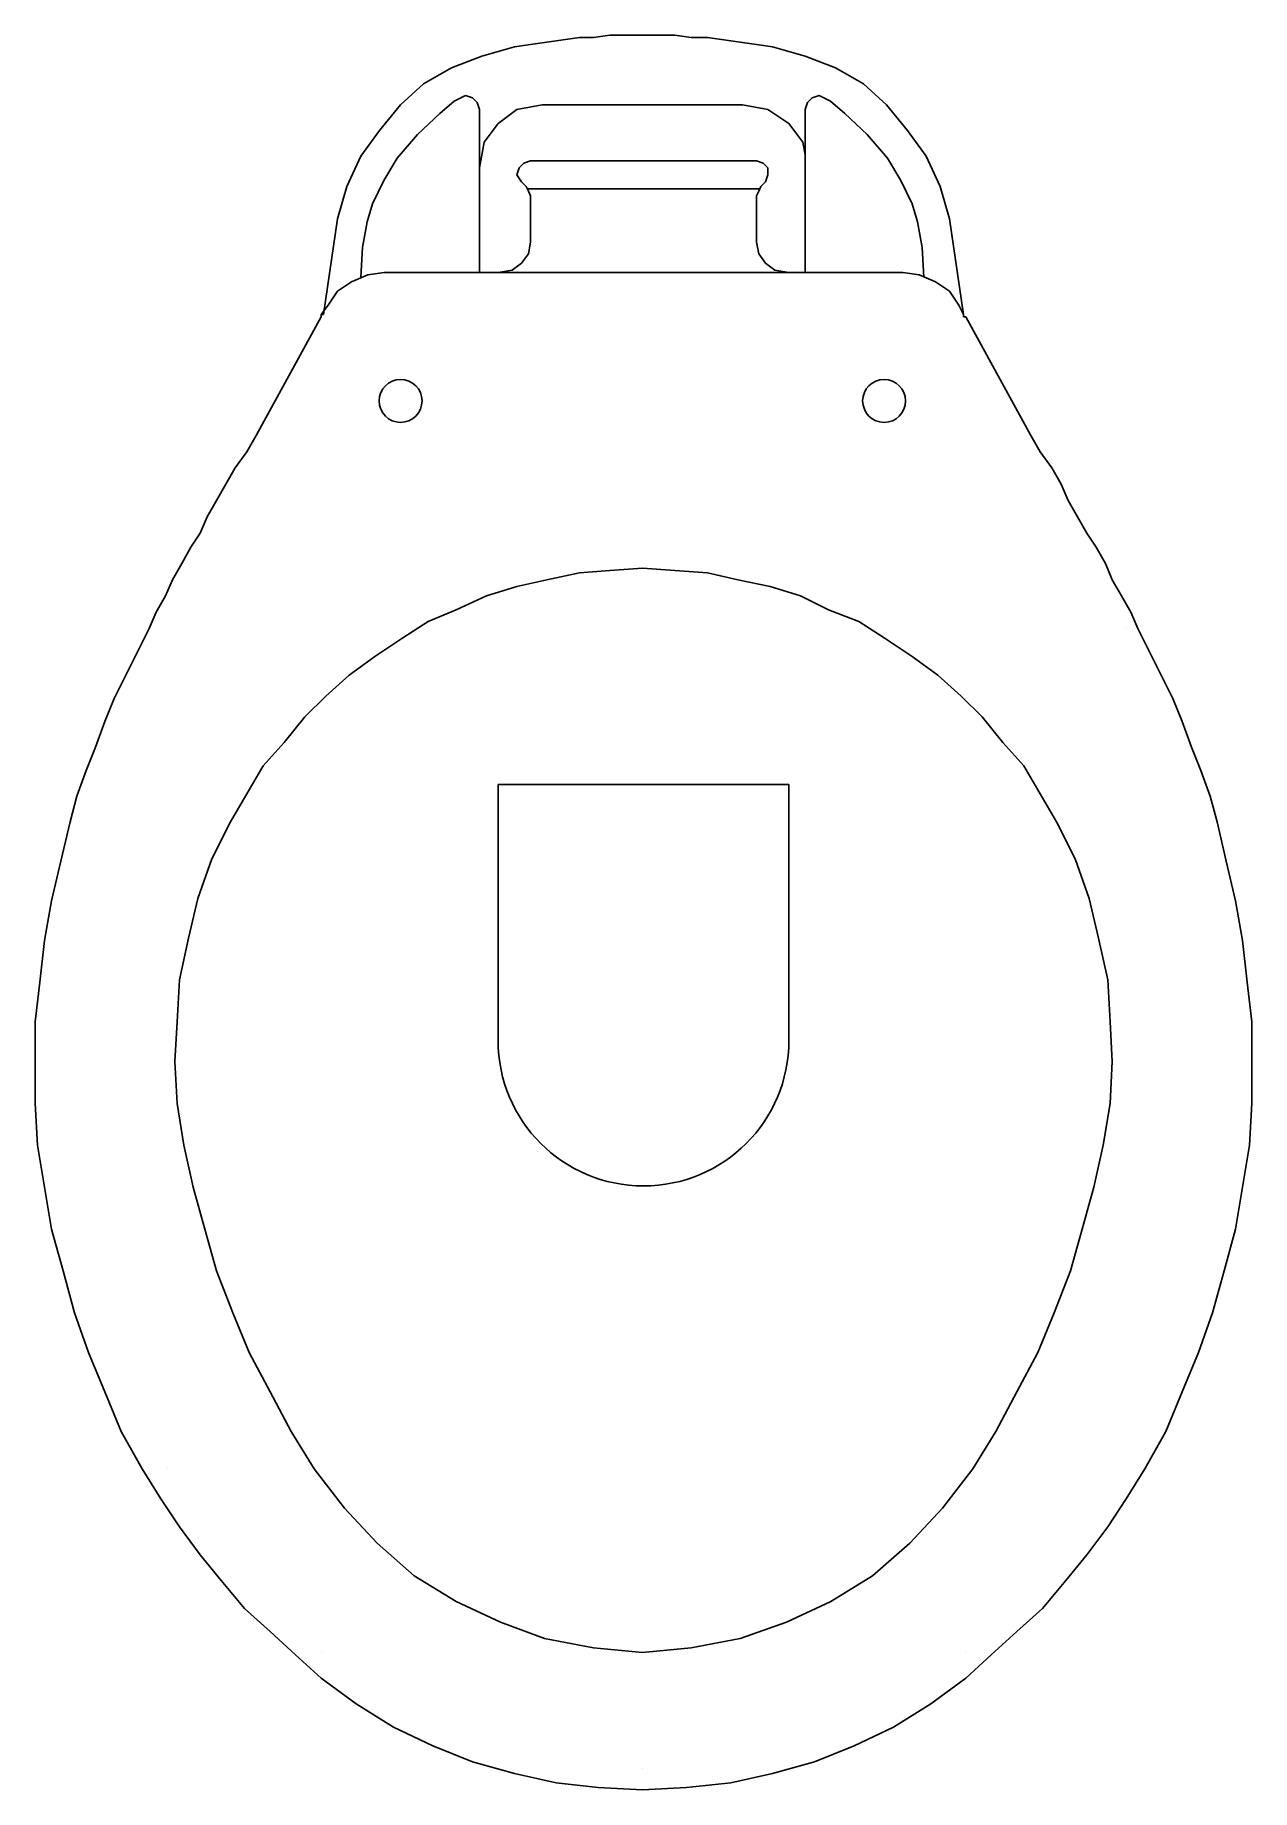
# Model space of a CAD drawing. Extents: x -26.092 to -25.711, y 26.21 to 26.76.
import ezdxf

# ---------------------------------------------------------------- set-up
doc = ezdxf.new("R2010")
doc.units = 0
doc.layers.get('0').update_dxf_attribs({"linetype": 'CONTINUOUS'})

msp = doc.modelspace()

# ---------------------------------------------------------------- linework, layer by layer
at = {"color": 0}
for p, q in [((-25.93184, 26.75779), (-25.93695, 26.75706)), ((-25.92673, 26.75852), (-25.93184, 26.75779)), ((-25.92163, 26.75924), (-25.92673, 26.75852)), ((-25.91725, 26.75924), (-25.92163, 26.75924)), ((-25.91214, 26.75997), (-25.91725, 26.75924)), ((-25.90704, 26.75997), (-25.91214, 26.75997)), ((-25.90193, 26.75997), (-25.90704, 26.75997)), ((-25.89683, 26.75997), (-25.90193, 26.75997)), ((-25.90193, 26.75997), (-25.90193, 26.75997)), ((-25.89172, 26.75997), (-25.89683, 26.75997)), ((-25.88661, 26.75924), (-25.89172, 26.75997)), ((-25.88151, 26.75924), (-25.88661, 26.75924)), ((-25.8764, 26.75852), (-25.88151, 26.75924)), ((-25.8713, 26.75779), (-25.8764, 26.75852)), ((-25.86619, 26.75706), (-25.8713, 26.75779)), ((-25.95226, 26.75341), (-25.96175, 26.74976)), ((-25.94205, 26.75633), (-25.95226, 26.75341)), ((-25.93695, 26.75706), (-25.94205, 26.75633)), ((-25.94205, 26.75633), (-25.94205, 26.75633)), ((-25.86108, 26.75633), (-25.86619, 26.75706)), ((-25.85087, 26.75341), (-25.86108, 26.75633)), ((-25.86108, 26.75633), (-25.86108, 26.75633)), ((-25.84139, 26.74976), (-25.85087, 26.75341)), ((-25.96175, 26.74976), (-25.9705, 26.74466)), ((-25.83264, 26.74466), (-25.84139, 26.74976)), ((-25.9705, 26.74466), (-25.97779, 26.73809)), ((-25.95737, 26.74101), (-25.9609, 26.73927)), ((-25.95518, 26.74028), (-25.95737, 26.74101)), ((-25.84868, 26.74028), (-25.84649, 26.74101)), ((-25.84649, 26.74101), (-25.84296, 26.73927)), ((-25.82534, 26.73809), (-25.83264, 26.74466)), ((-25.97779, 26.73809), (-25.98436, 26.73007)), ((-25.9609, 26.73927), (-25.96546, 26.73542)), ((-25.9609, 26.73927), (-25.9609, 26.73927)), ((-25.95372, 26.73882), (-25.95518, 26.74028)), ((-25.95299, 26.73663), (-25.95372, 26.73882)), ((-25.95299, 26.7184), (-25.95299, 26.73663)), ((-25.95299, 26.73663), (-25.95299, 26.73663)), ((-25.94132, 26.73663), (-25.94716, 26.73226)), ((-25.9333, 26.73809), (-25.94132, 26.73663)), ((-25.9333, 26.73809), (-25.9333, 26.73809)), ((-25.90193, 26.73809), (-25.9333, 26.73809)), ((-25.87057, 26.73809), (-25.90193, 26.73809)), ((-25.86254, 26.73663), (-25.87057, 26.73809)), ((-25.85598, 26.73226), (-25.86254, 26.73663)), ((-25.85087, 26.73663), (-25.85014, 26.73882)), ((-25.85087, 26.7184), (-25.85087, 26.73663)), ((-25.85087, 26.73663), (-25.85087, 26.73663)), ((-25.85014, 26.73882), (-25.84868, 26.74028)), ((-25.84296, 26.73927), (-25.84296, 26.73927)), ((-25.84296, 26.73927), (-25.8384, 26.73542)), ((-25.81878, 26.73007), (-25.82534, 26.73809)), ((-25.98436, 26.73007), (-25.99019, 26.72204)), ((-25.96546, 26.73542), (-25.97247, 26.72877)), ((-25.94716, 26.73226), (-25.95153, 26.72642)), ((-25.8516, 26.72642), (-25.85598, 26.73226)), ((-25.8384, 26.73542), (-25.8314, 26.72877)), ((-25.81294, 26.72204), (-25.81878, 26.73007)), ((-25.97247, 26.72877), (-25.97878, 26.72142)), ((-25.95153, 26.72642), (-25.95299, 26.7184)), ((-25.85087, 26.72241), (-25.8516, 26.72642)), ((-25.8314, 26.72877), (-25.82509, 26.72142)), ((-25.99019, 26.72204), (-25.99457, 26.71256)), ((-25.97878, 26.72142), (-25.98298, 26.71442)), ((-25.93913, 26.71986), (-25.94059, 26.7184)), ((-25.93695, 26.72058), (-25.93913, 26.71986)), ((-25.90193, 26.72058), (-25.93695, 26.72058)), ((-25.93695, 26.72058), (-25.93695, 26.72058)), ((-25.86619, 26.72058), (-25.90193, 26.72058)), ((-25.864, 26.71986), (-25.86619, 26.72058)), ((-25.86254, 26.7184), (-25.864, 26.71986)), ((-25.82509, 26.72142), (-25.82088, 26.71442)), ((-25.80856, 26.71256), (-25.81294, 26.72204)), ((-25.98298, 26.71442), (-25.98648, 26.70706)), ((-25.95299, 26.68557), (-25.95299, 26.7184)), ((-25.94059, 26.7184), (-25.94132, 26.71621)), ((-25.94132, 26.71621), (-25.93986, 26.71402)), ((-25.93986, 26.71402), (-25.9384, 26.71256)), ((-25.93986, 26.71402), (-25.93986, 26.71402)), ((-25.86473, 26.71256), (-25.86327, 26.71402)), ((-25.86327, 26.71402), (-25.86254, 26.71621)), ((-25.86327, 26.71402), (-25.86327, 26.71402)), ((-25.86254, 26.71621), (-25.86254, 26.7184)), ((-25.85087, 26.68557), (-25.85087, 26.7184)), ((-25.82088, 26.71442), (-25.81738, 26.70706)), ((-25.99457, 26.71256), (-25.99749, 26.70235)), ((-25.9384, 26.71256), (-25.93767, 26.7111)), ((-25.90193, 26.71183), (-25.93804, 26.71183)), ((-25.93767, 26.7111), (-25.93695, 26.70964)), ((-25.93695, 26.70964), (-25.93695, 26.70818)), ((-25.93695, 26.70818), (-25.93695, 26.69505)), ((-25.8651, 26.71183), (-25.90193, 26.71183)), ((-25.86619, 26.70964), (-25.86546, 26.7111)), ((-25.86619, 26.70818), (-25.86619, 26.70964)), ((-25.86619, 26.69505), (-25.86619, 26.70818)), ((-25.86619, 26.70818), (-25.86619, 26.70818)), ((-25.86546, 26.7111), (-25.86473, 26.71256)), ((-25.80565, 26.70235), (-25.80856, 26.71256)), ((-25.98648, 26.70706), (-25.98824, 26.70146)), ((-25.81738, 26.70706), (-25.81563, 26.70146)), ((-25.99749, 26.70235), (-26.00187, 26.67244)), ((-25.98824, 26.70146), (-25.98964, 26.69341)), ((-25.81563, 26.70146), (-25.81423, 26.69341)), ((-25.80565, 26.70235), (-25.80565, 26.70235)), ((-25.80127, 26.67244), (-25.80565, 26.70235)), ((-25.98964, 26.69341), (-25.99019, 26.68411)), ((-25.93695, 26.69505), (-25.93767, 26.69141)), ((-25.93695, 26.69505), (-25.93695, 26.69505)), ((-25.86546, 26.69141), (-25.86619, 26.69505)), ((-25.81423, 26.69341), (-25.81367, 26.68411)), ((-25.94278, 26.6863), (-25.94716, 26.68557)), ((-25.93986, 26.68849), (-25.94278, 26.6863)), ((-25.93767, 26.69141), (-25.93986, 26.68849)), ((-25.86327, 26.68849), (-25.86546, 26.69141)), ((-25.86035, 26.6863), (-25.86327, 26.68849)), ((-25.85598, 26.68557), (-25.86035, 26.6863)), ((-25.99749, 26.67974), (-25.99311, 26.68265)), ((-25.99311, 26.68265), (-25.98801, 26.68484)), ((-25.98801, 26.68484), (-25.9829, 26.68557)), ((-25.9829, 26.68557), (-25.94716, 26.68557)), ((-25.94716, 26.68557), (-25.90193, 26.68557)), ((-25.85598, 26.68557), (-25.90193, 26.68557)), ((-25.85598, 26.68557), (-25.85598, 26.68557)), ((-25.85598, 26.68557), (-25.82023, 26.68557)), ((-25.82023, 26.68557), (-25.81513, 26.68484)), ((-25.82023, 26.68557), (-25.82023, 26.68557)), ((-25.81513, 26.68484), (-25.81002, 26.68265)), ((-25.81002, 26.68265), (-25.80565, 26.67974)), ((-26.0026, 26.67244), (-26.00041, 26.67536)), ((-26.00041, 26.67536), (-25.99749, 26.67974)), ((-26.00041, 26.67536), (-26.00041, 26.67536)), ((-25.80565, 26.67974), (-25.80273, 26.67536)), ((-25.80273, 26.67536), (-25.80127, 26.67244)), ((-26.02302, 26.63451), (-26.0026, 26.67171)), ((-26.00187, 26.67244), (-26.0026, 26.67244)), ((-26.0026, 26.67171), (-26.0026, 26.67244)), ((-26.0026, 26.67171), (-26.0026, 26.67171)), ((-26.0026, 26.67171), (-26.0026, 26.67171)), ((-26.0026, 26.67171), (-26.0026, 26.67171)), ((-26.0026, 26.67171), (-26.0026, 26.67171)), ((-26.00187, 26.67244), (-26.00187, 26.67244)), ((-26.00187, 26.67244), (-26.00187, 26.67244)), ((-26.00187, 26.67244), (-26.00187, 26.67244)), ((-26.00187, 26.67244), (-26.00187, 26.67244)), ((-25.80127, 26.67244), (-25.80127, 26.67244)), ((-25.80127, 26.67244), (-25.80127, 26.67244)), ((-25.80127, 26.67244), (-25.80127, 26.67244)), ((-25.80127, 26.67244), (-25.80127, 26.67244)), ((-25.80127, 26.67244), (-25.80127, 26.67244)), ((-25.80127, 26.67244), (-25.80127, 26.67244)), ((-25.80127, 26.67244), (-25.80127, 26.67171)), ((-25.80127, 26.67171), (-25.80127, 26.67171)), ((-25.80127, 26.67171), (-25.80127, 26.67171)), ((-25.80127, 26.67171), (-25.80054, 26.67171)), ((-25.80054, 26.67171), (-25.78012, 26.63451)), ((-26.02594, 26.6294), (-26.02302, 26.63451)), ((-25.78012, 26.63451), (-25.7772, 26.6294)), ((-25.78012, 26.63451), (-25.78012, 26.63451)), ((-26.02958, 26.6243), (-26.02594, 26.6294)), ((-25.7772, 26.6294), (-25.77355, 26.6243)), ((-26.0325, 26.61919), (-26.02958, 26.6243)), ((-25.77355, 26.6243), (-25.77063, 26.61919)), ((-26.03542, 26.61409), (-26.0325, 26.61919)), ((-25.77063, 26.61919), (-25.76844, 26.61409)), ((-26.04053, 26.60387), (-26.03834, 26.60898)), ((-26.03834, 26.60898), (-26.03542, 26.61409)), ((-26.03542, 26.61409), (-26.03542, 26.61409)), ((-25.76917, 26.61409), (-25.76917, 26.61409)), ((-25.76844, 26.61409), (-25.76553, 26.60898)), ((-25.76844, 26.61409), (-25.76844, 26.61409)), ((-25.76553, 26.60898), (-25.76261, 26.60387)), ((-26.04344, 26.5995), (-26.04053, 26.60387)), ((-25.76261, 26.60387), (-25.75969, 26.5995)), ((-26.04636, 26.59439), (-26.04344, 26.5995)), ((-25.75969, 26.5995), (-25.75677, 26.59439)), ((-26.04928, 26.58928), (-26.04636, 26.59439)), ((-25.91214, 26.5922), (-25.90193, 26.59293)), ((-25.90193, 26.59293), (-25.90193, 26.59293)), ((-25.90193, 26.59293), (-25.89172, 26.5922)), ((-25.75677, 26.59439), (-25.75458, 26.58928)), ((-26.05147, 26.58418), (-26.04928, 26.58928)), ((-25.9508, 26.58418), (-25.94132, 26.5871)), ((-25.94132, 26.5871), (-25.93184, 26.58928)), ((-25.93184, 26.58928), (-25.92163, 26.59147)), ((-25.92163, 26.59147), (-25.91214, 26.5922)), ((-25.89172, 26.5922), (-25.88151, 26.59147)), ((-25.88151, 26.59147), (-25.87203, 26.58928)), ((-25.87203, 26.58928), (-25.86181, 26.5871)), ((-25.86181, 26.5871), (-25.85233, 26.58418)), ((-25.75458, 26.58928), (-25.75167, 26.58418)), ((-26.05439, 26.57907), (-26.05147, 26.58418)), ((-25.96029, 26.5798), (-25.9508, 26.58418)), ((-25.85233, 26.58418), (-25.84358, 26.5798)), ((-25.75167, 26.58418), (-25.74875, 26.57907)), ((-26.05657, 26.57397), (-26.05439, 26.57907)), ((-25.97706, 26.57105), (-25.96904, 26.57616)), ((-25.96904, 26.57616), (-25.96029, 26.5798)), ((-25.84358, 26.5798), (-25.83409, 26.57616)), ((-25.83409, 26.57616), (-25.82607, 26.57105)), ((-25.74875, 26.57907), (-25.74656, 26.57397)), ((-26.06022, 26.56667), (-26.05657, 26.57397)), ((-26.05657, 26.57397), (-26.05657, 26.57397)), ((-25.98582, 26.56521), (-25.97706, 26.57105)), ((-25.82607, 26.57105), (-25.81732, 26.56521)), ((-25.75021, 26.57397), (-25.75021, 26.57397)), ((-25.74656, 26.57397), (-25.74291, 26.56667)), ((-25.74656, 26.57397), (-25.74656, 26.57397)), ((-26.06387, 26.55938), (-26.06022, 26.56667)), ((-25.99384, 26.55938), (-25.98582, 26.56521)), ((-25.81732, 26.56521), (-25.80929, 26.55938)), ((-25.74291, 26.56667), (-25.73927, 26.55938)), ((-26.06752, 26.55208), (-26.06387, 26.55938)), ((-26.00114, 26.55281), (-25.99384, 26.55938)), ((-25.80929, 26.55938), (-25.802, 26.55281)), ((-25.73927, 26.55938), (-25.73562, 26.55208)), ((-26.07043, 26.54479), (-26.06752, 26.55208)), ((-26.0077, 26.54625), (-26.00114, 26.55281)), ((-25.802, 26.55281), (-25.79543, 26.54625)), ((-25.73562, 26.55208), (-25.7327, 26.54479)), ((-26.07335, 26.53677), (-26.07043, 26.54479)), ((-26.01427, 26.53822), (-26.0077, 26.54625)), ((-25.79543, 26.54625), (-25.78887, 26.53822)), ((-25.7327, 26.54479), (-25.72978, 26.53677)), ((-26.02083, 26.53093), (-26.01427, 26.53822)), ((-25.78887, 26.53822), (-25.7823, 26.53093)), ((-26.07627, 26.52947), (-26.07335, 26.53677)), ((-25.72978, 26.53677), (-25.72687, 26.52947)), ((-26.07919, 26.52145), (-26.07627, 26.52947)), ((-26.02594, 26.52218), (-26.02083, 26.53093)), ((-25.7823, 26.53093), (-25.7772, 26.52218)), ((-25.72687, 26.52947), (-25.72395, 26.52145)), ((-26.08137, 26.51342), (-26.07919, 26.52145)), ((-26.03104, 26.51342), (-26.02594, 26.52218)), ((-25.94716, 26.52509), (-25.90193, 26.52509)), ((-25.94716, 26.44486), (-25.94716, 26.52509)), ((-25.85598, 26.52509), (-25.90193, 26.52509)), ((-25.85598, 26.44486), (-25.85598, 26.52509)), ((-25.7772, 26.52218), (-25.77209, 26.51342)), ((-25.72395, 26.52145), (-25.72176, 26.51342)), ((-26.08429, 26.50102), (-26.08137, 26.51342)), ((-26.08137, 26.51342), (-26.08137, 26.51342)), ((-26.03688, 26.50175), (-26.03104, 26.51342)), ((-26.03104, 26.51342), (-26.03104, 26.51342)), ((-25.77209, 26.51342), (-25.77209, 26.51342)), ((-25.77209, 26.51342), (-25.76626, 26.50175)), ((-25.72176, 26.51342), (-25.71884, 26.50102)), ((-25.72176, 26.51342), (-25.72176, 26.51342)), ((-26.08721, 26.48862), (-26.08429, 26.50102)), ((-26.04126, 26.48935), (-26.03688, 26.50175)), ((-25.76626, 26.50175), (-25.76188, 26.48935)), ((-25.71884, 26.50102), (-25.71592, 26.48862)), ((-26.0894, 26.47622), (-26.08721, 26.48862)), ((-26.04417, 26.47695), (-26.04126, 26.48935)), ((-25.76188, 26.48935), (-25.75896, 26.47695)), ((-25.71592, 26.48862), (-25.71374, 26.47622)), ((-26.09086, 26.46309), (-26.0894, 26.47622)), ((-26.04709, 26.46382), (-26.04417, 26.47695)), ((-25.75896, 26.47695), (-25.75604, 26.46382)), ((-25.71374, 26.47622), (-25.71228, 26.46309)), ((-26.09232, 26.45069), (-26.09086, 26.46309)), ((-26.04782, 26.45069), (-26.04709, 26.46382)), ((-25.75604, 26.46382), (-25.75531, 26.45069)), ((-25.71228, 26.46309), (-25.71082, 26.45069)), ((-26.09232, 26.43756), (-26.09232, 26.45069)), ((-26.04855, 26.43829), (-26.04782, 26.45069)), ((-25.75531, 26.45069), (-25.75458, 26.43829)), ((-25.71082, 26.45069), (-25.71082, 26.43756)), ((-26.09232, 26.42516), (-26.09232, 26.43756)), ((-26.04782, 26.42516), (-26.04855, 26.43829)), ((-25.75458, 26.43829), (-25.75531, 26.42516)), ((-25.71082, 26.43756), (-25.71082, 26.42516)), ((-26.09159, 26.41203), (-26.09232, 26.42516)), ((-26.04563, 26.41203), (-26.04782, 26.42516)), ((-25.75531, 26.42516), (-25.7575, 26.41203)), ((-25.71082, 26.42516), (-25.71155, 26.41203)), ((-26.09159, 26.41203), (-26.09159, 26.41203)), ((-26.0894, 26.3989), (-26.09159, 26.41203)), ((-26.04271, 26.3989), (-26.04563, 26.41203)), ((-26.04563, 26.41203), (-26.04563, 26.41203)), ((-25.7575, 26.41203), (-25.76042, 26.3989)), ((-25.7575, 26.41203), (-25.7575, 26.41203)), ((-25.71155, 26.41203), (-25.71374, 26.3989)), ((-25.71155, 26.41203), (-25.71155, 26.41203)), ((-26.08721, 26.38577), (-26.0894, 26.3989)), ((-26.03907, 26.38577), (-26.04271, 26.3989)), ((-25.76042, 26.3989), (-25.76407, 26.38577)), ((-25.71374, 26.3989), (-25.71592, 26.38577)), ((-26.08356, 26.37264), (-26.08721, 26.38577)), ((-26.03542, 26.37264), (-26.03907, 26.38577)), ((-25.76407, 26.38577), (-25.76771, 26.37264)), ((-25.71592, 26.38577), (-25.71957, 26.37264)), ((-26.07992, 26.35951), (-26.08356, 26.37264)), ((-26.03031, 26.35951), (-26.03542, 26.37264)), ((-25.76771, 26.37264), (-25.77282, 26.35951)), ((-25.71957, 26.37264), (-25.72322, 26.35951)), ((-26.07554, 26.34711), (-26.07992, 26.35951)), ((-26.02521, 26.34711), (-26.03031, 26.35951)), ((-25.77282, 26.35951), (-25.77793, 26.34711)), ((-25.72322, 26.35951), (-25.7276, 26.34711)), ((-26.07043, 26.33471), (-26.07554, 26.34711)), ((-26.01864, 26.33471), (-26.02521, 26.34711)), ((-25.77793, 26.34711), (-25.78449, 26.33471)), ((-25.7276, 26.34711), (-25.7327, 26.33471)), ((-26.06533, 26.32231), (-26.07043, 26.33471)), ((-26.01208, 26.32231), (-26.01864, 26.33471)), ((-25.78449, 26.33471), (-25.79106, 26.32231)), ((-25.7327, 26.33471), (-25.73781, 26.32231)), ((-26.05876, 26.31064), (-26.06533, 26.32231)), ((-26.00478, 26.31064), (-26.01208, 26.32231)), ((-25.79106, 26.32231), (-25.79835, 26.31064)), ((-25.73781, 26.32231), (-25.74437, 26.31064)), ((-26.05876, 26.31064), (-26.05876, 26.31064)), ((-26.05293, 26.30116), (-26.05876, 26.31064)), ((-26.05074, 26.31064), (-26.05074, 26.31064)), ((-25.9953, 26.29824), (-26.00478, 26.31064)), ((-26.00478, 26.31064), (-26.00478, 26.31064)), ((-25.79835, 26.31064), (-25.80783, 26.29824)), ((-25.79835, 26.31064), (-25.79835, 26.31064)), ((-25.74437, 26.31064), (-25.75021, 26.30116)), ((-25.74437, 26.31064), (-25.74437, 26.31064)), ((-26.04709, 26.2924), (-26.05293, 26.30116)), ((-25.75021, 26.30116), (-25.75604, 26.2924)), ((-25.98509, 26.2873), (-25.9953, 26.29824)), ((-25.80783, 26.29824), (-25.81805, 26.2873)), ((-26.04053, 26.28365), (-26.04709, 26.2924)), ((-25.75604, 26.2924), (-25.76261, 26.28365)), ((-25.97342, 26.27708), (-25.98509, 26.2873)), ((-25.81805, 26.2873), (-25.82972, 26.27708)), ((-26.03396, 26.27562), (-26.04053, 26.28365)), ((-25.76261, 26.28365), (-25.76917, 26.27562)), ((-26.02667, 26.26687), (-26.03396, 26.27562)), ((-25.96029, 26.26906), (-25.97342, 26.27708)), ((-25.82972, 26.27708), (-25.84285, 26.26906)), ((-25.76917, 26.27562), (-25.77647, 26.26687)), ((-25.94643, 26.2625), (-25.96029, 26.26906)), ((-25.84285, 26.26906), (-25.85671, 26.2625)), ((-26.01864, 26.25958), (-26.02667, 26.26687)), ((-25.93257, 26.25739), (-25.94643, 26.2625)), ((-25.85671, 26.2625), (-25.8713, 26.25739)), ((-25.77647, 26.26687), (-25.78449, 26.25958)), ((-26.01062, 26.25228), (-26.01864, 26.25958)), ((-25.91725, 26.25447), (-25.93257, 26.25739)), ((-25.8713, 26.25739), (-25.88661, 26.25447)), ((-25.78449, 26.25958), (-25.79252, 26.25228)), ((-26.0026, 26.24499), (-26.01062, 26.25228)), ((-26.0026, 26.25301), (-26.0026, 26.25301)), ((-25.90193, 26.25301), (-25.91725, 26.25447)), ((-25.88661, 26.25447), (-25.90193, 26.25301)), ((-25.90193, 26.25301), (-25.90193, 26.25301)), ((-25.80054, 26.25301), (-25.80054, 26.25301)), ((-25.79252, 26.25228), (-25.80054, 26.24499)), ((-26.0026, 26.24499), (-26.0026, 26.24499)), ((-25.99165, 26.23696), (-26.0026, 26.24499)), ((-25.80054, 26.24499), (-25.81148, 26.23696)), ((-25.80054, 26.24499), (-25.80054, 26.24499)), ((-25.97998, 26.22967), (-25.99165, 26.23696)), ((-25.81148, 26.23696), (-25.82315, 26.22967)), ((-25.96758, 26.22383), (-25.97998, 26.22967)), ((-25.82315, 26.22967), (-25.83555, 26.22383)), ((-25.95518, 26.21873), (-25.96758, 26.22383)), ((-25.94205, 26.21508), (-25.95518, 26.21873)), ((-25.84795, 26.21873), (-25.86108, 26.21508)), ((-25.83555, 26.22383), (-25.84795, 26.21873)), ((-25.92892, 26.21216), (-25.94205, 26.21508)), ((-25.90193, 26.21654), (-25.90193, 26.21654)), ((-25.86108, 26.21508), (-25.87421, 26.21216)), ((-25.91579, 26.2107), (-25.92892, 26.21216)), ((-25.90193, 26.20998), (-25.91579, 26.2107)), ((-25.88807, 26.2107), (-25.90193, 26.20998)), ((-25.90193, 26.20998), (-25.90193, 26.20998)), ((-25.87421, 26.21216), (-25.88807, 26.2107))]:
    msp.add_line(p, q, dxfattribs=at)
for centre in [(-25.97772, 26.6453), (-25.82614, 26.6453)]:
    msp.add_circle(centre, 0.00672, dxfattribs=at)
msp.add_arc((-25.90157, 26.44486), 0.04559, 180, 0, dxfattribs=at)

doc.saveas('drawing.dxf')
